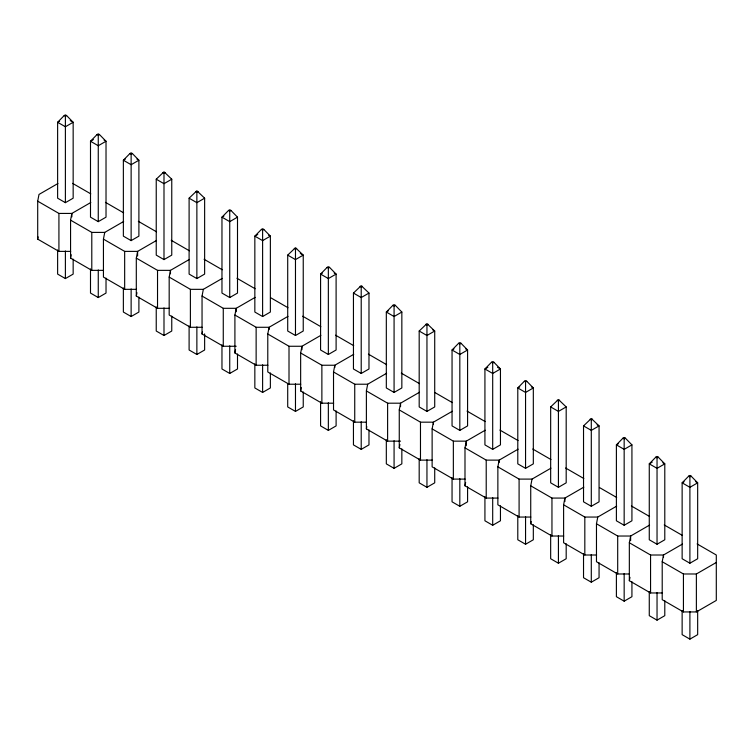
<?xml version="1.0" encoding="UTF-8"?>
<svg xmlns="http://www.w3.org/2000/svg" width="754" height="754" viewBox="0 0 754 754"><rect width="100%" height="100%" fill="white"/><g stroke="black" fill="none" stroke-linecap="round" stroke-linejoin="round"><path stroke-width="1.13" d="M70.688 251.384L58.925 251.384L37.7 239.131L37.7 201.177L38.991 194.447L57.926 183.524M37.7 239.131L38.134 236.888M103.552 270.356L91.79 270.356L70.565 258.104L70.565 220.149L71.866 213.429L90.791 202.496M70.565 258.104L71.215 254.739M136.427 289.338L124.664 289.338L103.439 277.086L103.439 239.131L104.731 232.402L123.665 221.478M169.292 308.311L157.529 308.311L136.304 296.058L136.304 258.104L137.605 251.384L156.53 240.451M136.304 296.058L136.955 292.693M202.166 327.283L190.394 327.283L169.179 315.031L169.179 277.086L170.47 270.356L189.405 259.423M236.209 346.265L223.269 346.265L202.044 334.013L202.044 296.058L203.335 289.338L222.27 278.405M202.044 334.013L202.477 331.769M267.896 365.238L256.134 365.238L234.909 352.985L234.909 315.031L236.209 308.311L255.135 297.378M234.909 352.985L235.559 349.63M300.771 384.22L289.008 384.22L267.783 371.967L267.783 334.013L269.074 327.283L288.009 316.36M333.636 403.192L321.873 403.192L300.648 390.94L300.648 352.985L301.949 346.265L320.874 335.332M300.648 390.94L301.298 387.584M366.51 422.174L354.738 422.174L333.522 409.922L333.522 371.967L334.814 365.238L353.749 354.314M400.553 441.147L387.613 441.147L366.387 428.894L366.387 390.94L367.679 384.22L386.613 373.287M366.387 428.894L366.821 426.651M432.24 460.128L420.478 460.128L399.262 447.876L399.262 409.922L400.553 403.192L419.488 392.259M399.262 447.876L399.903 444.511M465.114 479.101L453.352 479.101L432.127 466.849L432.127 428.894L433.418 422.174L452.353 411.241M497.979 498.074L486.217 498.074L464.992 485.821L464.992 447.867L466.292 441.147L485.218 430.214M464.992 485.821L465.642 482.466M530.854 517.056L519.091 517.056L497.866 504.803L497.866 466.849L499.157 460.128L518.092 449.196M563.719 536.028L551.956 536.028L530.731 523.776L530.731 485.821L532.032 479.101L550.957 468.168M530.731 523.776L531.165 521.542M596.593 555.01L584.821 555.01L563.606 542.757L563.606 504.803L564.897 498.074L583.832 487.15M629.458 573.982L617.696 573.982L596.471 561.73L596.471 523.776L597.762 517.056L616.697 506.123M662.323 592.964L650.561 592.964L629.336 580.712L629.336 542.757L630.636 536.028L649.562 525.104M629.336 580.712L629.986 577.347M697.101 543.926L716.3 555.01L716.3 600.429L696.376 611.937L683.435 611.937L662.21 599.684L662.21 561.73L663.501 555.01L682.436 544.077M64.203 115.55L57.624 122.28L57.624 198.189L65.391 202.666L73.157 198.189L73.157 122.28L66.588 115.55L65.391 114.862L64.203 115.55L65.391 116.239L66.588 115.55M97.068 134.532L90.499 141.252L90.499 217.161L98.265 221.648L106.022 217.161L106.022 141.252L99.453 134.532L98.265 133.844L97.068 134.532L98.265 135.22L99.453 134.532M129.942 153.505L123.364 160.234L123.364 236.143L131.13 240.62L138.896 236.143L138.896 160.234L132.318 153.505L131.13 152.817L129.942 153.505L131.13 154.193L132.318 153.505M156.238 179.207L163.995 171.799L171.761 179.207L171.761 255.116L163.995 259.602L156.238 255.116L156.238 179.207L163.995 183.693L171.761 179.207M189.103 198.189L196.869 190.771L204.636 198.189L204.636 274.088L196.869 278.575L189.103 274.088L189.103 198.189L196.869 202.666L204.636 198.189M228.547 210.441L221.968 217.161L221.968 293.07L229.734 297.557L237.501 293.07L237.501 217.161L230.931 210.441L229.734 209.753L228.547 210.441L229.734 211.129L230.931 210.441M261.412 229.414L254.843 236.134L254.843 312.043L262.609 316.529L270.366 312.043L270.366 236.134L263.796 229.414L262.609 228.726L261.412 229.414L262.609 230.102L263.796 229.414M287.708 255.116L295.474 247.708L303.24 255.116L303.24 331.025L295.474 335.502L287.708 331.025L287.708 255.116L295.474 259.602L303.24 255.116L300.328 253.438M327.151 267.368L320.582 274.088L320.582 349.997L328.348 354.484L336.105 349.997L336.105 274.088L329.536 267.368L328.348 266.68L327.151 267.368L328.348 268.056L329.536 267.368M353.447 293.07L361.213 285.653L368.979 293.07L368.979 368.979L361.213 373.456L353.447 368.979L353.447 293.07L361.213 297.547L368.979 293.07M392.891 305.323L386.321 312.043L386.321 387.952L394.078 392.438L401.844 387.952L401.844 312.043L395.275 305.323L394.078 304.635L392.891 305.323L394.078 306.011L395.275 305.323M419.186 331.025L426.952 323.607L434.719 331.025L434.719 406.934L426.952 411.411L419.186 406.934L419.186 331.025L426.952 335.502L434.719 331.025L432.777 329.903M458.63 343.277L452.051 349.997L452.051 425.906L459.817 430.393L467.584 425.906L467.584 349.997L461.014 343.277L459.817 342.589L458.63 343.277L459.817 343.965L461.014 343.277M491.495 362.25L484.926 368.979L484.926 444.879L492.692 449.365L500.449 444.879L500.449 368.979L493.879 362.25L492.692 361.562L491.495 362.25L492.692 362.938L493.879 362.25M524.369 381.232L517.791 387.952L517.791 463.861L525.557 468.338L533.323 463.861L533.323 387.952L526.744 381.232L525.557 380.544L524.369 381.232L525.557 381.91L526.744 381.232M550.665 406.924L558.422 399.516L566.188 406.924L566.188 482.833L558.422 487.32L550.665 482.833L550.665 406.924L558.422 411.411L566.188 406.924M583.53 425.906L591.296 418.489L599.062 425.906L599.062 501.815L591.296 506.292L583.53 501.815L583.53 425.906L591.296 430.383L599.062 425.906L597.121 424.785M622.974 438.159L616.395 444.879L616.395 520.788L624.161 525.274L631.927 520.788L631.927 444.879L625.358 438.159L624.161 437.471L622.974 438.159L624.161 438.847L625.358 438.159M655.839 457.131L649.269 463.861L649.269 539.77L657.036 544.247L664.792 539.77L664.792 463.861L658.223 457.131L657.036 456.443L655.839 457.131L657.036 457.819L658.223 457.131M688.713 476.113L682.134 482.833L682.134 558.742L689.901 563.229L697.667 558.742L697.667 482.833L691.088 476.113L689.901 475.425L688.713 476.113L689.901 476.801L691.088 476.113M59.566 121.158L57.624 122.28L65.391 126.757L73.157 122.28L70.245 120.593M93.411 139.575L90.499 141.252L98.265 145.739L106.022 141.252L104.08 140.131M125.305 159.113L123.364 160.234L131.13 164.711L138.896 160.234L136.955 159.113M162.807 172.487L163.995 173.175L165.192 172.487M195.682 191.459L196.869 192.147L198.057 191.459M57.624 249.942L57.624 274.098L65.391 278.575L73.157 274.098L73.157 259.14M223.91 216.04L221.968 217.161L229.734 221.648L237.501 217.161M90.499 268.914L90.499 293.07L98.265 297.557L106.022 293.07L106.022 278.122M257.755 234.456L254.843 236.134L262.609 240.62L270.366 236.134L268.433 235.022M123.364 287.896L123.364 312.043L131.13 316.529L138.896 312.043L138.896 297.095M294.286 248.386L295.474 249.074L296.661 248.386M156.238 306.869L156.238 331.025L163.995 335.511L171.761 331.025L171.761 316.077M322.524 272.967L320.582 274.088L328.348 278.575L336.105 274.088L334.163 272.967M189.103 325.851L189.103 349.997L196.869 354.484L204.636 349.997L204.636 333.899M360.026 286.341L361.213 287.029L362.401 286.341M221.968 344.823L221.968 368.979L229.734 373.456L237.501 368.979L237.501 354.022M388.263 310.921L386.321 312.043L394.078 316.529L401.844 312.043M254.843 363.805L254.843 387.952L262.609 392.438L270.366 387.952L270.366 373.004M425.756 324.295L426.952 324.983L428.14 324.295M287.708 383.927L287.708 406.934L295.474 411.411L303.24 406.934L303.24 391.976M453.993 348.876L452.051 349.997L459.817 354.484L467.584 349.997L465.642 348.876M320.582 401.75L320.582 425.906L328.348 430.393L336.105 425.906L336.105 410.958M487.838 367.292L484.926 368.979L492.692 373.456L500.449 368.979L497.536 367.292M353.447 420.732L353.447 444.888L361.213 449.365L368.979 444.888L368.979 429.931M519.732 386.83L517.791 387.952L525.557 392.438L533.323 387.952L531.381 386.83M386.321 439.705L386.321 463.861L394.078 468.347L401.844 463.861L401.844 448.913M557.234 400.204L558.422 400.892L559.619 400.204M419.186 458.686L419.186 482.833L426.952 487.32L434.719 482.833L434.719 467.885M590.109 419.177L591.296 419.865L592.484 419.177M452.051 477.659L452.051 501.815L459.817 506.292L467.584 501.815L467.584 486.858M618.337 443.757L616.395 444.879L624.161 449.365L631.927 444.879M484.926 496.641L484.926 520.788L492.692 525.274L500.449 520.788L500.449 505.84M652.182 462.174L649.269 463.861L657.036 468.338L664.792 463.861L662.86 462.739M517.791 515.613L517.791 539.77L525.557 544.247L533.323 539.77L533.323 524.812M684.076 481.712L682.134 482.833L689.901 487.32L697.667 482.833L695.725 481.712M550.665 534.595L550.665 558.742L558.422 563.229L566.188 558.742L566.188 543.794M583.53 553.568L583.53 577.724L591.296 582.201L599.062 577.724L599.062 562.767M616.395 572.54L616.395 596.697L624.161 601.183L631.927 596.697L631.927 581.749M662.21 561.73L683.435 573.982L696.376 573.982L716.3 562.475M649.269 591.522L649.269 615.669L657.036 620.156L664.792 615.669L664.792 600.721M682.134 610.495L682.134 634.651L689.901 639.138L697.667 634.651L697.667 610.495M37.7 201.177L58.925 213.429L71.866 213.429L71.866 216.879M70.565 220.149L91.79 232.402L104.731 232.402M103.439 239.131L124.664 251.384L137.605 251.384L137.605 255.983M136.304 258.104L157.529 270.356L170.47 270.356L170.47 273.806M169.179 277.086L190.394 289.338L203.335 289.338M202.044 296.058L223.269 308.311L236.209 308.311L236.209 311.76M234.909 315.031L256.134 327.283L269.074 327.283L269.074 329.583M267.783 334.013L289.008 346.265L301.949 346.265L301.949 349.715M300.648 352.985L321.873 365.238L334.814 365.238L334.814 367.537M333.522 371.967L354.738 384.22L367.679 384.22M366.387 390.94L387.613 403.192L400.553 403.192L400.553 406.642M399.262 409.922L420.478 422.174L433.418 422.174L433.418 424.474M432.127 428.894L453.352 441.147L466.292 441.147L466.292 445.746M464.992 447.867L486.217 460.128L499.157 460.128L499.157 462.428M497.866 466.849L519.091 479.101L532.032 479.101M530.731 485.821L551.956 498.074L564.897 498.074L564.897 501.523M563.606 504.803L584.821 517.056L597.762 517.056M596.471 523.776L617.696 536.028L630.636 536.028L630.636 540.627M629.336 542.757L650.561 555.01L663.501 555.01L663.501 557.31M72.591 183.363L90.782 193.863M105.456 202.345L123.647 212.845M138.331 221.318L156.521 231.817M171.196 240.29L189.386 250.799M204.07 259.272L222.26 269.772M236.935 278.245L255.125 288.754M270.818 297.811L287.99 307.726M302.674 316.199L320.865 326.708M335.539 335.181L353.73 345.681M368.414 354.154L386.604 364.653M401.279 373.136L419.469 383.635M435.162 392.693L452.334 402.608M467.018 411.081L485.208 421.59M499.883 430.063L518.073 440.562M532.758 449.035L550.948 459.544M565.623 468.017L583.813 478.517M599.505 487.574L616.687 497.489M631.362 505.972L649.552 516.471M664.227 524.944L682.417 535.444M696.376 573.982L696.376 611.937M689.901 476.801L689.901 563.229M689.901 611.532L689.901 639.138M683.435 573.982L683.435 611.937M657.036 457.819L657.036 544.247M657.036 592.55L657.036 620.156M650.561 555.01L650.561 592.964M624.161 438.847L624.161 525.274M624.161 573.577L624.161 601.183M617.696 536.028L617.696 573.982M591.296 419.865L591.296 506.292M591.296 554.605L591.296 582.201M584.821 517.056L584.821 555.01M558.422 400.892L558.422 487.32M558.422 535.623L558.422 563.229M551.956 498.074L551.956 536.028M525.557 381.91L525.557 468.338M525.557 516.65L525.557 544.247M519.091 479.101L519.091 517.056M492.692 362.938L492.692 449.365M492.692 497.668L492.692 525.274M486.217 460.128L486.217 498.074M459.817 343.965L459.817 430.393M459.817 478.696L459.817 506.292M453.352 441.147L453.352 479.101M426.952 324.983L426.952 411.411M426.952 459.714L426.952 487.32M420.478 422.174L420.478 460.128M394.078 306.011L394.078 392.438M394.078 440.741L394.078 468.347M387.613 403.192L387.613 441.147M361.213 287.029L361.213 373.456M361.213 421.759L361.213 449.365M354.738 384.22L354.738 422.174M328.348 268.056L328.348 354.484M328.348 402.787L328.348 430.393M321.873 365.238L321.873 403.192M295.474 249.074L295.474 335.502M295.474 383.814L295.474 411.411M289.008 346.265L289.008 384.22M262.609 230.102L262.609 316.529M262.609 364.832L262.609 392.438M256.134 327.283L256.134 365.238M229.734 211.129L229.734 297.557M229.734 345.86L229.734 373.456M223.269 308.311L223.269 346.265M196.869 192.147L196.869 278.575M196.869 326.878L196.869 354.484M190.394 289.338L190.394 327.283M163.995 173.175L163.995 259.602M163.995 307.905L163.995 335.511M157.529 270.356L157.529 308.311M131.13 154.193L131.13 240.62M131.13 288.923L131.13 316.529M124.664 251.384L124.664 289.338M98.265 135.22L98.265 221.648M98.265 269.951L98.265 297.557M91.79 232.402L91.79 270.356M65.391 116.239L65.391 202.666M65.391 250.978L65.391 278.575M58.925 213.429L58.925 251.384"/></g></svg>
